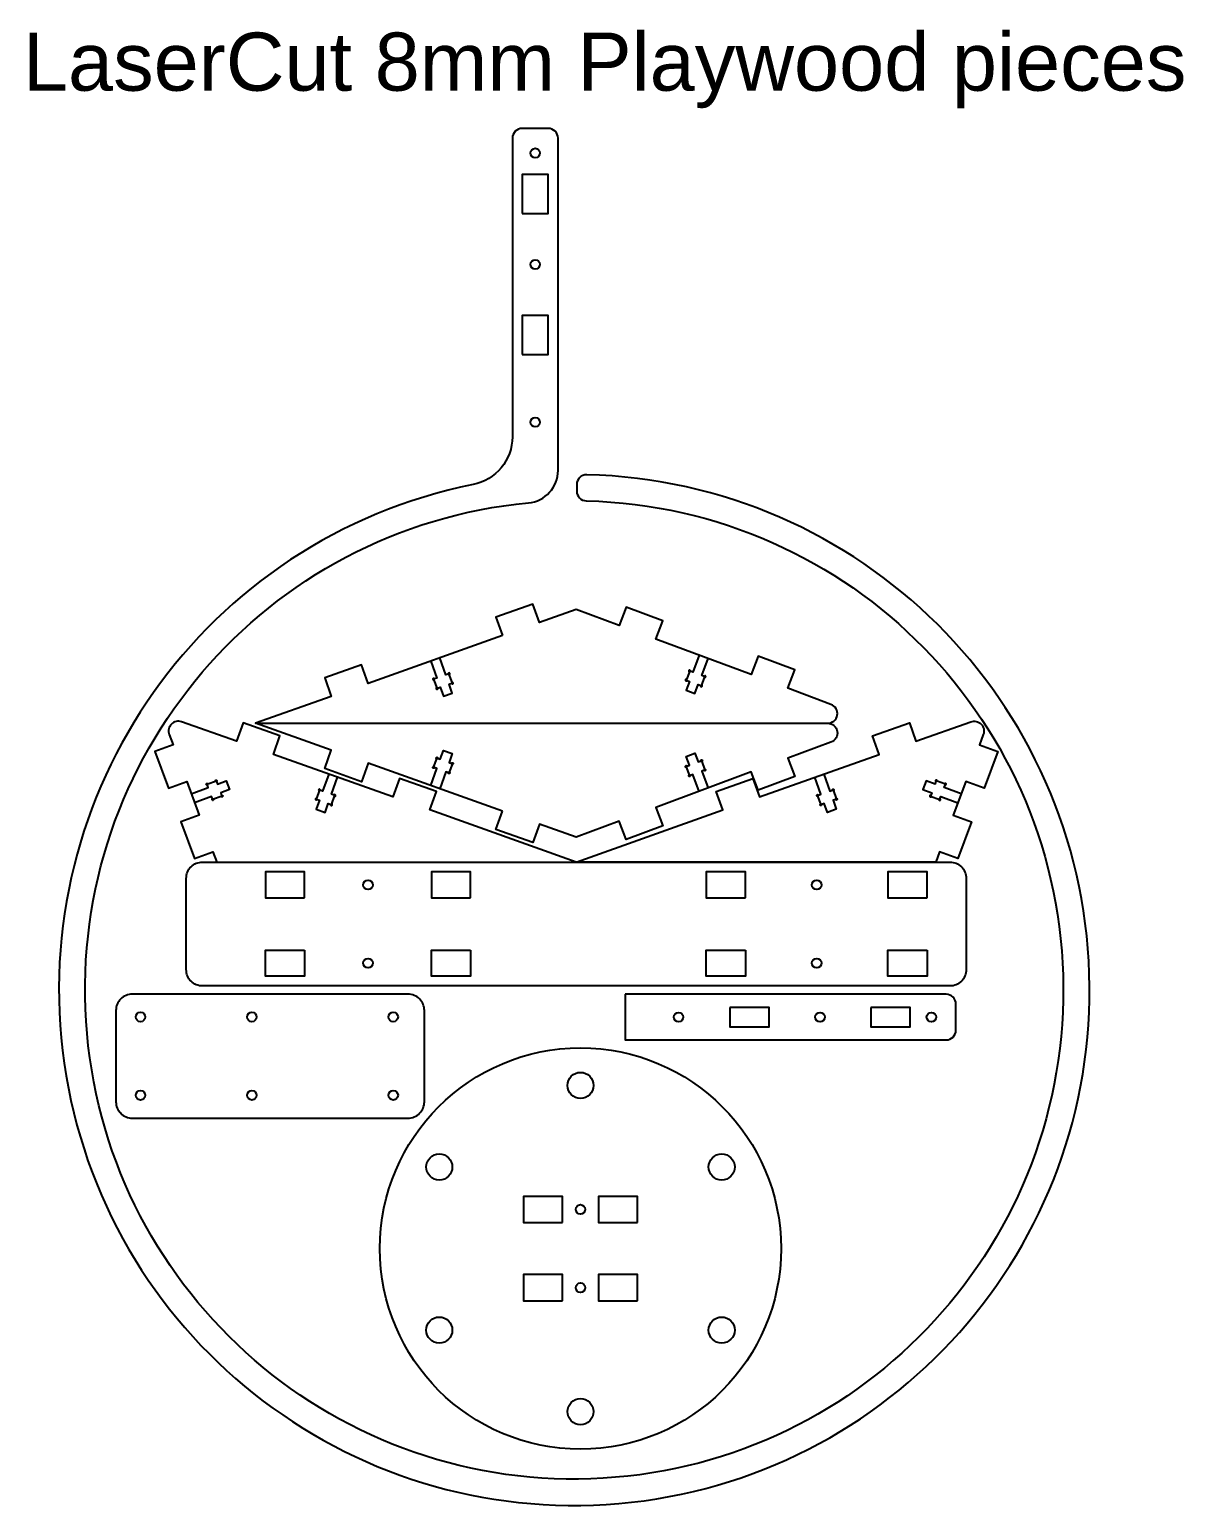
# Model space of a CAD drawing. Header units: millimetres. Extents: x -155 to 550, y -435 to 184.
# Drawn here: x -155.1 to 198.8, y -414.6 to 37.9 of the extents above; entities that cross this region are included whole.
import ezdxf

# ---------------------------------------------------------------- set-up
doc = ezdxf.new("R2010")
doc.units = ezdxf.units.MM
doc.header["$MEASUREMENT"] = 0
doc.layers.add('Default', color=15, linetype='Continuous', true_color=0xbf3f3f)

msp = doc.modelspace()

# ---------------------------------------------------------------- linework, layer by layer
at = {"layer": 'Default'}
for points in [[(15.83, -98.62, 0.421331), (12.76, -101.62), (12.76, -103.62, 0.40704), (15.68, -106.62, -33.761569), (-2.06, -107.23, 0.386974), (7, -97.28), (7, 4.53, 0.414214), (4, 7.53), (-4, 7.53, 0.414214), (-7, 4.53), (-7, -86.95, -0.357391), (-19.05, -101.65, 17.994806), (15.83, -98.62)], [(-10.03, -147.92), (-51.23, -162.56), (-53.23, -156.91), (-64.54, -160.92), (-62.53, -166.58), (-85.72, -174.81), (89.65, -174.81, 0.835824), (90.7, -169), (77.51, -164.08), (79.6, -158.46), (68.36, -154.27), (66.26, -159.89), (37.02, -149), (39.12, -143.37), (27.87, -139.18), (25.78, -144.81), (12.59, -139.89), (1.28, -143.91), (-0.73, -138.25), (-12.04, -142.27), (-10.03, -147.92)], [(-31.99, -155.73), (-30.14, -160.96), (-30.89, -161.22, 2.414214), (-31.04, -161.54), (-30.2, -163.9, 2.414214), (-29.88, -164.05), (-29.13, -163.78), (-28.16, -166.52), (-25.43, -165.54), (-26.4, -162.81), (-25.64, -162.54, 2.414214), (-25.49, -162.22), (-26.33, -159.87, 2.414214), (-26.65, -159.72), (-27.4, -159.99), (-29.26, -154.76)], [(50.28, -153.94), (48.35, -159.14), (47.6, -158.86, 2.414214), (47.27, -159.01), (46.4, -161.35, 2.414214), (46.55, -161.67), (47.3, -161.95), (46.28, -164.67), (49, -165.68), (50.02, -162.96), (50.76, -163.24, 2.414214), (51.09, -163.1), (51.96, -160.75, 2.414214), (51.81, -160.43), (51.06, -160.15), (53, -154.95)], [(12.59, -217.33), (-32.31, -201.38), (-30.3, -195.73), (-41.61, -191.71), (-43.62, -197.37), (-80.28, -184.34), (-78.27, -178.69), (-89.58, -174.67), (-91.59, -180.32), (-108.41, -174.35, 0.63707), (-112.23, -178.22), (-111.05, -181.38), (-116.67, -183.47), (-112.48, -194.72), (-106.86, -192.62), (-103.01, -202.94), (-108.64, -205.03), (-104.45, -216.28), (-98.82, -214.18), (-97.65, -217.33), (12.59, -217.33)], [(-10.03, -201.7), (-51.23, -187.07), (-53.23, -192.72), (-64.54, -188.7), (-62.53, -183.05), (-85.72, -174.81), (89.65, -174.81, -0.835824), (90.7, -180.62), (77.51, -185.54), (79.6, -191.16), (68.36, -195.35), (66.26, -189.73), (37.02, -200.63), (39.12, -206.25), (27.87, -210.44), (25.78, -204.82), (12.59, -209.74), (1.28, -205.72), (-0.73, -211.37), (-12.04, -207.36), (-10.03, -201.7)], [(12.59, -217.33), (57.49, -201.38), (55.48, -195.73), (66.78, -191.71), (68.79, -197.37), (105.46, -184.34), (103.45, -178.69), (114.76, -174.67), (116.76, -180.32), (133.58, -174.35, -0.63707), (137.4, -178.22), (136.22, -181.38), (141.85, -183.47), (137.65, -194.72), (132.03, -192.62), (128.19, -202.94), (133.81, -205.03), (129.62, -216.28), (124, -214.18), (122.82, -217.33), (12.59, -217.33)], [(-31.99, -193.9), (-30.14, -188.67), (-30.89, -188.4, -2.414214), (-31.04, -188.08), (-30.2, -185.73, -2.414214), (-29.88, -185.57), (-29.13, -185.84), (-28.16, -183.11), (-25.43, -184.08), (-26.4, -186.81), (-25.64, -187.08, -2.414214), (-25.49, -187.4), (-26.33, -189.76, -2.414214), (-26.65, -189.91), (-27.4, -189.64), (-29.26, -194.87)], [(50.28, -195.69), (48.35, -190.49), (47.6, -190.77, -2.414214), (47.27, -190.62), (46.4, -188.28, -2.414214), (46.55, -187.95), (47.3, -187.68), (46.28, -184.96), (49, -183.95), (50.02, -186.66), (50.76, -186.38, -2.414214), (51.09, -186.53), (51.96, -188.87, -2.414214), (51.81, -189.19), (51.06, -189.47), (53, -194.67)], [(-105.44, -196.42), (-100.24, -194.48), (-100.52, -193.73, -2.414214), (-100.37, -193.41), (-98.03, -192.54, -2.414214), (-97.71, -192.68), (-97.43, -193.43), (-94.71, -192.42), (-93.7, -195.14), (-96.42, -196.15), (-96.14, -196.9, -2.414214), (-96.29, -197.22), (-98.63, -198.1, -2.414214), (-98.95, -197.95), (-99.23, -197.2), (-104.43, -199.14)], [(-63.32, -190.37), (-65.18, -195.6), (-65.93, -195.33, 2.414214), (-66.25, -195.48), (-67.09, -197.84, 2.414214), (-66.93, -198.16), (-66.18, -198.42), (-67.15, -201.16), (-64.42, -202.13), (-63.45, -199.4), (-62.69, -199.66, 2.414214), (-62.37, -199.51), (-61.54, -197.16, 2.414214), (-61.69, -196.84), (-62.44, -196.57), (-60.59, -191.34)], [(88.49, -190.37), (90.35, -195.6), (91.1, -195.33, -2.414214), (91.42, -195.48), (92.26, -197.84, -2.414214), (92.11, -198.16), (91.35, -198.42), (92.32, -201.16), (89.59, -202.13), (88.62, -199.4), (87.87, -199.66, -2.414214), (87.55, -199.51), (86.71, -197.16, -2.414214), (86.86, -196.84), (87.62, -196.57), (85.76, -191.34)], [(130.62, -196.42), (125.42, -194.48), (125.69, -193.73, 2.414214), (125.55, -193.41), (123.21, -192.54, 2.414214), (122.88, -192.68), (122.6, -193.43), (119.89, -192.42), (118.87, -195.14), (121.59, -196.15), (121.31, -196.9, 2.414214), (121.46, -197.22), (123.8, -198.1, 2.414214), (124.12, -197.95), (124.4, -197.2), (129.6, -199.14)], [(132.17, -222.33), (132.17, -250.33, -0.414214), (127.17, -255.33), (-101.99, -255.33, -0.414214), (-106.99, -250.33), (-106.99, -222.33, -0.414214), (-101.99, -217.33), (127.17, -217.33, -0.414214), (132.17, -222.33)], [(-38.99, -257.83), (-123.55, -257.83, 0.414214), (-128.55, -262.83), (-128.55, -290.83, 0.414214), (-123.55, -295.83), (-38.99, -295.83, 0.414214), (-33.99, -290.83), (-33.99, -262.83, 0.414214), (-38.99, -257.83)], [(27.64, -257.88), (27.64, -271.88), (126.01, -271.88, 0.414214), (129.01, -268.88), (129.01, -260.88, 0.414214), (126.01, -257.88), (27.64, -257.88)]]:
    msp.add_lwpolyline(points, format="xyb", dxfattribs=at)
for points in [[(-4, -18.55), (4, -18.55), (4, -6.55), (-4, -6.55), (-4, -18.55)], [(-4, -61.76), (4, -61.76), (4, -49.76), (-4, -49.76), (-4, -61.76)], [(-70.71, -228.33), (-70.71, -220.33), (-82.71, -220.33), (-82.71, -228.33), (-70.71, -228.33)], [(-19.8, -228.33), (-19.8, -220.33), (-31.8, -220.33), (-31.8, -228.33), (-19.8, -228.33)], [(64.45, -228.33), (64.45, -220.33), (52.45, -220.33), (52.45, -228.33), (64.45, -228.33)], [(120.17, -228.33), (120.17, -220.33), (108.17, -220.33), (108.17, -228.33), (120.17, -228.33)], [(-70.71, -244.33), (-70.71, -252.33), (-82.71, -252.33), (-82.71, -244.33), (-70.71, -244.33)], [(-19.8, -244.33), (-19.8, -252.33), (-31.8, -252.33), (-31.8, -244.33), (-19.8, -244.33)], [(64.45, -244.33), (64.45, -252.33), (52.45, -252.33), (52.45, -244.33), (64.45, -244.33)], [(120.17, -244.33), (120.17, -252.33), (108.17, -252.33), (108.17, -244.33), (120.17, -244.33)], [(59.72, -261.88), (59.72, -267.88), (71.72, -267.88), (71.72, -261.88), (59.72, -261.88)], [(102.93, -261.88), (102.93, -267.88), (114.93, -267.88), (114.93, -261.88), (102.93, -261.88)], [(8.38, -327.81), (8.38, -319.81), (-3.62, -319.81), (-3.62, -327.81), (8.38, -327.81)], [(31.39, -327.81), (31.39, -319.81), (19.39, -319.81), (19.39, -327.81), (31.39, -327.81)], [(8.38, -351.81), (8.38, -343.81), (-3.62, -343.81), (-3.62, -351.81), (8.38, -351.81)], [(31.39, -351.81), (31.39, -343.81), (19.39, -343.81), (19.39, -351.81), (31.39, -351.81)]]:
    msp.add_lwpolyline(points, dxfattribs=at)
for centre, radius in [((0, 0), 1.45), ((0, -34.15), 1.45), ((0, -82.51), 1.45), ((-51.26, -224.33), 1.45), ((86.31, -224.33), 1.45), ((-51.26, -248.33), 1.45), ((86.31, -248.33), 1.45), ((-121.02, -264.83), 1.45), ((-86.87, -264.83), 1.45), ((-43.51, -264.83), 1.45), ((43.97, -264.88), 1.45), ((87.33, -264.88), 1.45), ((121.48, -264.88), 1.45), ((13.89, -335.81), 61.5), ((13.89, -285.81), 4), ((-121.02, -288.83), 1.45), ((-86.87, -288.83), 1.45), ((-43.51, -288.83), 1.45), ((-29.41, -310.81), 4), ((57.19, -310.81), 4), ((13.89, -323.81), 1.45), ((13.89, -347.81), 1.45), ((-29.41, -360.81), 4), ((57.19, -360.81), 4), ((13.89, -385.81), 4)]:
    msp.add_circle(centre, radius, dxfattribs=at)

# ---------------------------------------------------------------- texts
at = {"layer": 'Default', "insert": (-157.09, 13.73), "char_height": 17.8117, "width": 369.2177, "attachment_point": 7, "line_spacing_factor": 0.963855}
msp.add_mtext('\\fArial;LaserCut 8mm Playwood pieces', dxfattribs=at)

doc.saveas('drawing.dxf')
